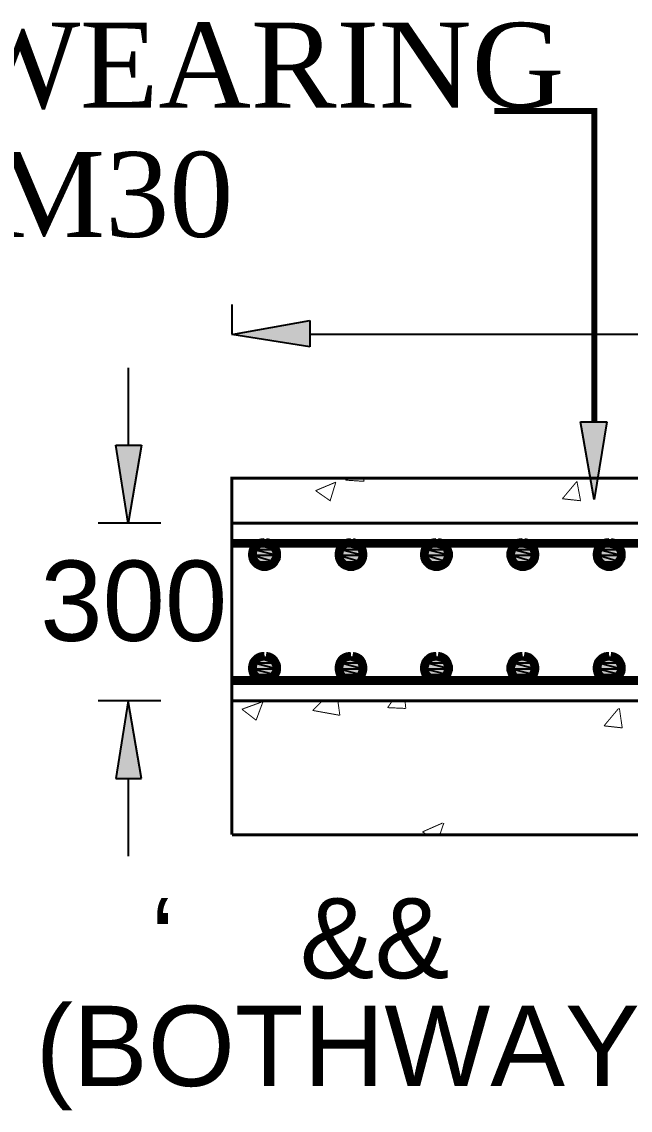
# Model space of a CAD drawing. Header units: millimetres. Extents: x 72 to 769, y 17 to 576.
# Drawn here: x 376.2 to 402.73, y 488.5 to 535.93 of the extents above; entities that cross this region are included whole.
import ezdxf

# ---------------------------------------------------------------- set-up
doc = ezdxf.new("R2010")
doc.units = ezdxf.units.MM
for name, color, linetype in [('H', 7, 'Continuous'), ('P', 7, 'Continuous'), ('T', 7, 'Continuous')]:
    doc.layers.add(name, color=color, linetype=linetype)

msp = doc.modelspace()

# ---------------------------------------------------------------- hatches: boundary and pattern name
at = {"layer": 'H', "linetype": 'Continuous'}
for points in [[(388.761, 521.741), (385.374, 522.288), (388.761, 522.887), (388.761, 521.741)], [(401.161, 515.091), (400.579, 518.478), (401.708, 518.478), (401.161, 515.091)], [(380.841, 514.085), (380.294, 517.472), (381.441, 517.472), (380.841, 514.085)], [(386.521, 513.115), (386.768, 513.186), (387.033, 513.115), (386.521, 513.115)], [(390.243, 513.115), (390.543, 513.186), (390.79, 513.115), (390.243, 513.115)], [(394.018, 513.115), (394.264, 513.186), (394.511, 513.115), (394.018, 513.115)], [(397.775, 513.115), (398.039, 513.186), (398.286, 513.115), (397.775, 513.115)], [(401.549, 513.115), (401.796, 513.186), (402.061, 513.115), (401.549, 513.115)], [(386.221, 512.692), (386.309, 512.939), (387.191, 512.939), (387.279, 512.692), (386.221, 512.692)], [(386.309, 512.392), (386.221, 512.692), (387.279, 512.692), (387.191, 512.392), (386.309, 512.392)], [(386.309, 512.939), (386.521, 513.115), (387.033, 513.115), (387.191, 512.939), (386.309, 512.939)], [(389.996, 512.692), (390.066, 512.939), (390.966, 512.939), (391.054, 512.692), (389.996, 512.692)], [(390.066, 512.392), (389.996, 512.692), (391.054, 512.692), (390.966, 512.392), (390.066, 512.392)], [(390.066, 512.939), (390.243, 513.115), (390.79, 513.115), (390.966, 512.939), (390.066, 512.939)], [(393.753, 512.692), (393.841, 512.939), (394.723, 512.939), (394.811, 512.692), (393.753, 512.692)], [(393.841, 512.392), (393.753, 512.692), (394.811, 512.692), (394.723, 512.392), (393.841, 512.392)], [(393.841, 512.939), (394.018, 513.115), (394.511, 513.115), (394.723, 512.939), (393.841, 512.939)], [(397.528, 512.692), (397.616, 512.939), (398.498, 512.939), (398.533, 512.692), (397.528, 512.692)], [(397.616, 512.392), (397.528, 512.692), (398.533, 512.692), (398.498, 512.392), (397.616, 512.392)], [(397.616, 512.939), (397.775, 513.115), (398.286, 513.115), (398.498, 512.939), (397.616, 512.939)], [(401.285, 512.692), (401.338, 512.939), (402.273, 512.939), (402.308, 512.692), (401.285, 512.692)], [(401.338, 512.392), (401.285, 512.692), (402.308, 512.692), (402.273, 512.392), (401.338, 512.392)], [(401.338, 512.939), (401.549, 513.115), (402.061, 513.115), (402.273, 512.939), (401.338, 512.939)], [(386.768, 512.128), (386.521, 512.216), (386.309, 512.392), (387.033, 512.216), (386.768, 512.128)], [(387.033, 512.216), (386.309, 512.392), (387.191, 512.392), (387.033, 512.216)], [(390.543, 512.128), (390.243, 512.216), (390.066, 512.392), (390.79, 512.216), (390.543, 512.128)], [(390.79, 512.216), (390.066, 512.392), (390.966, 512.392), (390.79, 512.216)], [(394.264, 512.128), (394.018, 512.216), (393.841, 512.392), (394.511, 512.216), (394.264, 512.128)], [(394.511, 512.216), (393.841, 512.392), (394.723, 512.392), (394.511, 512.216)], [(398.039, 512.128), (397.775, 512.216), (397.616, 512.392), (398.286, 512.216), (398.039, 512.128)], [(398.286, 512.216), (397.616, 512.392), (398.498, 512.392), (398.286, 512.216)], [(401.796, 512.128), (401.549, 512.216), (401.338, 512.392), (402.061, 512.216), (401.796, 512.128)], [(402.061, 512.216), (401.338, 512.392), (402.273, 512.392), (402.061, 512.216)], [(386.221, 507.735), (386.309, 507.982), (387.191, 507.982), (387.279, 507.735), (386.221, 507.735)], [(386.309, 507.982), (386.521, 508.194), (387.033, 508.194), (387.191, 507.982), (386.309, 507.982)], [(386.521, 508.194), (386.768, 508.247), (387.033, 508.194), (386.521, 508.194)], [(389.996, 507.735), (390.066, 507.982), (390.966, 507.982), (391.054, 507.735), (389.996, 507.735)], [(390.066, 507.982), (390.243, 508.194), (390.79, 508.194), (390.966, 507.982), (390.066, 507.982)], [(390.243, 508.194), (390.543, 508.247), (390.79, 508.194), (390.243, 508.194)], [(393.753, 507.735), (393.841, 507.982), (394.723, 507.982), (394.811, 507.735), (393.753, 507.735)], [(393.841, 507.982), (394.018, 508.194), (394.511, 508.194), (394.723, 507.982), (393.841, 507.982)], [(394.018, 508.194), (394.264, 508.247), (394.511, 508.194), (394.018, 508.194)], [(397.528, 507.735), (397.616, 507.982), (398.498, 507.982), (398.533, 507.735), (397.528, 507.735)], [(397.616, 507.982), (397.775, 508.194), (398.286, 508.194), (398.498, 507.982), (397.616, 507.982)], [(397.775, 508.194), (398.039, 508.247), (398.286, 508.194), (397.775, 508.194)], [(401.285, 507.735), (401.338, 507.982), (402.273, 507.982), (402.308, 507.735), (401.285, 507.735)], [(401.338, 507.982), (401.549, 508.194), (402.061, 508.194), (402.273, 507.982), (401.338, 507.982)], [(401.549, 508.194), (401.796, 508.247), (402.061, 508.194), (401.549, 508.194)], [(386.309, 507.488), (386.221, 507.735), (387.279, 507.735), (387.191, 507.488), (386.309, 507.488)], [(386.768, 507.224), (386.521, 507.312), (386.309, 507.488), (387.033, 507.312), (386.768, 507.224)], [(387.033, 507.312), (386.309, 507.488), (387.191, 507.488), (387.033, 507.312)], [(390.066, 507.488), (389.996, 507.735), (391.054, 507.735), (390.966, 507.488), (390.066, 507.488)], [(390.543, 507.224), (390.243, 507.312), (390.066, 507.488), (390.79, 507.312), (390.543, 507.224)], [(390.79, 507.312), (390.066, 507.488), (390.966, 507.488), (390.79, 507.312)], [(393.841, 507.488), (393.753, 507.735), (394.811, 507.735), (394.723, 507.488), (393.841, 507.488)], [(394.264, 507.224), (394.018, 507.312), (393.841, 507.488), (394.511, 507.312), (394.264, 507.224)], [(394.511, 507.312), (393.841, 507.488), (394.723, 507.488), (394.511, 507.312)], [(397.616, 507.488), (397.528, 507.735), (398.533, 507.735), (398.498, 507.488), (397.616, 507.488)], [(398.039, 507.224), (397.775, 507.312), (397.616, 507.488), (398.286, 507.312), (398.039, 507.224)], [(398.286, 507.312), (397.616, 507.488), (398.498, 507.488), (398.286, 507.312)], [(401.338, 507.488), (401.285, 507.735), (402.308, 507.735), (402.273, 507.488), (401.338, 507.488)], [(401.796, 507.224), (401.549, 507.312), (401.338, 507.488), (402.061, 507.312), (401.796, 507.224)], [(402.061, 507.312), (401.338, 507.488), (402.273, 507.488), (402.061, 507.312)], [(380.294, 502.955), (380.841, 506.342), (381.441, 502.955), (380.294, 502.955)]]:
    msp.add_hatch(color=256, dxfattribs=at).paths.add_polyline_path(points)

# ---------------------------------------------------------------- linework, layer by layer
at = {"layer": 'P'}
for points, const_width in [([(401.161, 518.495), (401.161, 532.042), (396.804, 532.042)], 0.254), ([(385.357, 522.305), (385.357, 523.61)], 0.085), ([(388.761, 522.305), (424.445, 522.305)], 0.085), ([(380.841, 517.472), (380.841, 520.859)], 0.085), ([(475.615, 516.043), (385.357, 516.043), (385.357, 500.503)], 0.127), ([(390.313, 515.955), (390.402, 516.043)], 0.042), ([(391.125, 515.902), (391.089, 516.043)], 0.042), ([(389.008, 515.497), (389.89, 515.867)], 0.042), ([(389.008, 515.497), (389.643, 515.056), (389.89, 515.867)], 0.042), ([(390.313, 515.955), (391.125, 515.902)], 0.042), ([(399.768, 515.144), (400.403, 515.902)], 0.042), ([(400.562, 515.056), (400.403, 515.902)], 0.042), ([(399.768, 515.144), (400.562, 515.056)], 0.042), ([(382.27, 514.085), (379.518, 514.085)], 0.085), ([(475.615, 514.085), (385.357, 514.085)], 0.127), ([(474.31, 513.203), (385.357, 513.203)], 0.381), ([(386.786, 513.239), (386.627, 513.221), (386.539, 513.186), (386.45, 513.115), (386.38, 513.045), (386.309, 512.974), (386.274, 512.868), (386.256, 512.763), (386.256, 512.657), (386.274, 512.551), (386.309, 512.463), (386.38, 512.374), (386.45, 512.304), (386.539, 512.251), (386.627, 512.216), (386.733, 512.18), (386.838, 512.18), (386.944, 512.216), (387.033, 512.251), (387.121, 512.304), (387.191, 512.374), (387.244, 512.463), (387.297, 512.551), (387.315, 512.657), (387.315, 512.763), (387.297, 512.868), (387.244, 512.974), (387.191, 513.045), (387.121, 513.115), (387.033, 513.186), (386.944, 513.221), (386.838, 513.239)], 0.381), ([(390.56, 513.239), (390.402, 513.221), (390.296, 513.186), (390.208, 513.115), (390.137, 513.045), (390.084, 512.974), (390.049, 512.868), (390.031, 512.763), (390.031, 512.657), (390.049, 512.551), (390.084, 512.463), (390.137, 512.374), (390.208, 512.304), (390.296, 512.251), (390.402, 512.216), (390.49, 512.18), (390.613, 512.18), (390.701, 512.216), (390.807, 512.251), (390.895, 512.304), (390.966, 512.374), (391.019, 512.463), (391.054, 512.551), (391.072, 512.657), (391.072, 512.763), (391.054, 512.868), (391.019, 512.974), (390.966, 513.045), (390.895, 513.115), (390.807, 513.186), (390.701, 513.221), (390.613, 513.239)], 0.381), ([(394.282, 513.239), (394.123, 513.221), (394.018, 513.186), (393.947, 513.115), (393.876, 513.045), (393.806, 512.974), (393.771, 512.868), (393.753, 512.763), (393.753, 512.657), (393.771, 512.551), (393.806, 512.463), (393.876, 512.374), (393.947, 512.304), (394.018, 512.251), (394.123, 512.216), (394.229, 512.18), (394.335, 512.18), (394.441, 512.216), (394.529, 512.251), (394.617, 512.304), (394.688, 512.374), (394.741, 512.463), (394.776, 512.551), (394.811, 512.657), (394.811, 512.763), (394.776, 512.868), (394.741, 512.974), (394.688, 513.045), (394.617, 513.115), (394.529, 513.186), (394.441, 513.221), (394.335, 513.239)], 0.381), ([(398.039, 513.239), (397.88, 513.221), (397.792, 513.186), (397.704, 513.115), (397.633, 513.045), (397.581, 512.974), (397.545, 512.868), (397.51, 512.763), (397.51, 512.657), (397.545, 512.551), (397.581, 512.463), (397.633, 512.374), (397.704, 512.304), (397.792, 512.251), (397.88, 512.216), (397.986, 512.18), (398.092, 512.18), (398.198, 512.216), (398.304, 512.251), (398.374, 512.304), (398.445, 512.374), (398.515, 512.463), (398.551, 512.551), (398.568, 512.657), (398.568, 512.763), (398.551, 512.868), (398.515, 512.974), (398.445, 513.045), (398.374, 513.115), (398.304, 513.186), (398.198, 513.221), (398.092, 513.239)], 0.381), ([(401.814, 513.239), (401.655, 513.221), (401.567, 513.186), (401.479, 513.115), (401.408, 513.045), (401.338, 512.974), (401.302, 512.868), (401.285, 512.763), (401.285, 512.657), (401.302, 512.551), (401.338, 512.463), (401.408, 512.374), (401.479, 512.304), (401.567, 512.251), (401.655, 512.216), (401.761, 512.18), (401.867, 512.18), (401.973, 512.216), (402.061, 512.251), (402.149, 512.304), (402.22, 512.374), (402.273, 512.463), (402.325, 512.551), (402.343, 512.657), (402.343, 512.763), (402.325, 512.868), (402.273, 512.974), (402.22, 513.045), (402.149, 513.115), (402.061, 513.186), (401.973, 513.221), (401.867, 513.239)], 0.381), ([(386.786, 508.282), (386.627, 508.265), (386.539, 508.229), (386.45, 508.176), (386.38, 508.106), (386.309, 508.018), (386.274, 507.912), (386.256, 507.824), (386.256, 507.7), (386.274, 507.612), (386.309, 507.506), (386.38, 507.418), (386.45, 507.347), (386.539, 507.294), (386.627, 507.259), (386.733, 507.242), (386.838, 507.242), (386.944, 507.259), (387.033, 507.294), (387.121, 507.347), (387.191, 507.418), (387.244, 507.506), (387.297, 507.612), (387.315, 507.7), (387.315, 507.824), (387.297, 507.912), (387.244, 508.018), (387.191, 508.106), (387.121, 508.176), (387.033, 508.229), (386.944, 508.265), (386.838, 508.282)], 0.381), ([(390.56, 508.282), (390.402, 508.265), (390.296, 508.229), (390.208, 508.176), (390.137, 508.106), (390.084, 508.018), (390.049, 507.912), (390.031, 507.824), (390.031, 507.7), (390.049, 507.612), (390.084, 507.506), (390.137, 507.418), (390.208, 507.347), (390.296, 507.294), (390.402, 507.259), (390.49, 507.242), (390.613, 507.242), (390.701, 507.259), (390.807, 507.294), (390.895, 507.347), (390.966, 507.418), (391.019, 507.506), (391.054, 507.612), (391.072, 507.7), (391.072, 507.824), (391.054, 507.912), (391.019, 508.018), (390.966, 508.106), (390.895, 508.176), (390.807, 508.229), (390.701, 508.265), (390.613, 508.282)], 0.381), ([(394.282, 508.282), (394.123, 508.265), (394.018, 508.229), (393.947, 508.176), (393.876, 508.106), (393.806, 508.018), (393.771, 507.912), (393.753, 507.824), (393.753, 507.7), (393.771, 507.612), (393.806, 507.506), (393.876, 507.418), (393.947, 507.347), (394.018, 507.294), (394.123, 507.259), (394.229, 507.242), (394.335, 507.242), (394.441, 507.259), (394.529, 507.294), (394.617, 507.347), (394.688, 507.418), (394.741, 507.506), (394.776, 507.612), (394.811, 507.7), (394.811, 507.824), (394.776, 507.912), (394.741, 508.018), (394.688, 508.106), (394.617, 508.176), (394.529, 508.229), (394.441, 508.265), (394.335, 508.282)], 0.381), ([(398.039, 508.282), (397.88, 508.265), (397.792, 508.229), (397.704, 508.176), (397.633, 508.106), (397.581, 508.018), (397.545, 507.912), (397.51, 507.824), (397.51, 507.7), (397.545, 507.612), (397.581, 507.506), (397.633, 507.418), (397.704, 507.347), (397.792, 507.294), (397.88, 507.259), (397.986, 507.242), (398.092, 507.242), (398.198, 507.259), (398.304, 507.294), (398.374, 507.347), (398.445, 507.418), (398.515, 507.506), (398.551, 507.612), (398.568, 507.7), (398.568, 507.824), (398.551, 507.912), (398.515, 508.018), (398.445, 508.106), (398.374, 508.176), (398.304, 508.229), (398.198, 508.265), (398.092, 508.282)], 0.381), ([(401.814, 508.282), (401.655, 508.265), (401.567, 508.229), (401.479, 508.176), (401.408, 508.106), (401.338, 508.018), (401.302, 507.912), (401.285, 507.824), (401.285, 507.7), (401.302, 507.612), (401.338, 507.506), (401.408, 507.418), (401.479, 507.347), (401.567, 507.294), (401.655, 507.259), (401.761, 507.242), (401.867, 507.242), (401.973, 507.259), (402.061, 507.294), (402.149, 507.347), (402.22, 507.418), (402.273, 507.506), (402.325, 507.612), (402.343, 507.7), (402.343, 507.824), (402.325, 507.912), (402.273, 508.018), (402.22, 508.106), (402.149, 508.176), (402.061, 508.229), (401.973, 508.265), (401.867, 508.282)], 0.381), ([(474.31, 507.224), (385.357, 507.224)], 0.381), ([(382.27, 506.342), (379.518, 506.342)], 0.085), ([(475.615, 506.342), (385.357, 506.342)], 0.127), ([(385.798, 505.972), (386.715, 506.307)], 0.042), ([(386.415, 505.495), (386.715, 506.307)], 0.042), ([(388.885, 505.919), (389.308, 506.342)], 0.042), ([(390.066, 505.707), (389.978, 506.342)], 0.042), ([(392.148, 506.042), (392.359, 506.342)], 0.042), ([(392.148, 506.042), (392.942, 506.007)], 0.042), ([(392.942, 506.007), (392.906, 506.342)], 0.042), ([(385.798, 505.972), (386.415, 505.495)], 0.042), ([(388.885, 505.919), (390.066, 505.707)], 0.042), ([(401.585, 505.248), (402.22, 506.007)], 0.042), ([(402.378, 505.16), (402.255, 506.007)], 0.042), ([(401.585, 505.248), (402.378, 505.16)], 0.042), ([(380.841, 502.955), (380.841, 499.569)], 0.085), ([(393.665, 500.627), (394.547, 501.015)], 0.042), ([(394.423, 500.503), (394.6, 501.015)], 0.042), ([(465.755, 500.503), (385.357, 500.503)], 0.127), ([(393.665, 500.627), (393.876, 500.503)], 0.042)]:
    msp.add_lwpolyline(points, dxfattribs=dict(at, const_width=const_width))
for points in [[(385.357, 522.305), (388.761, 522.905)], [(388.761, 522.905), (388.761, 521.758)], [(388.761, 521.758), (385.357, 522.305)], [(401.161, 515.108), (400.562, 518.495)], [(400.562, 518.495), (401.708, 518.495)], [(401.708, 518.495), (401.161, 515.108)], [(380.294, 517.472), (381.423, 517.472)], [(380.841, 514.085), (380.294, 517.472)], [(381.423, 517.472), (380.841, 514.085)], [(386.768, 513.203), (386.503, 513.115)], [(387.015, 513.115), (386.768, 513.203)], [(390.525, 513.203), (390.243, 513.115)], [(390.79, 513.115), (390.525, 513.203)], [(394.264, 513.203), (394, 513.115)], [(394.511, 513.115), (394.264, 513.203)], [(398.022, 513.203), (397.775, 513.115)], [(398.286, 513.115), (398.022, 513.203)], [(401.796, 513.203), (401.532, 513.115)], [(402.043, 513.115), (401.796, 513.203)], [(386.292, 512.939), (386.221, 512.692)], [(386.221, 512.692), (387.279, 512.692)], [(387.191, 512.392), (386.221, 512.692)], [(386.221, 512.692), (386.292, 512.392)], [(387.191, 512.392), (386.221, 512.692)], [(386.221, 512.692), (387.279, 512.692)], [(386.503, 513.115), (386.292, 512.939)], [(386.292, 512.939), (387.191, 512.939)], [(387.279, 512.692), (386.292, 512.939)], [(387.279, 512.692), (386.292, 512.939)], [(386.292, 512.939), (387.191, 512.939)], [(386.503, 513.115), (387.015, 513.115)], [(387.191, 512.939), (386.503, 513.115)], [(387.191, 512.939), (386.503, 513.115)], [(386.503, 513.115), (387.015, 513.115)], [(387.015, 513.115), (387.191, 512.939)], [(387.191, 512.939), (387.279, 512.692)], [(387.279, 512.692), (387.191, 512.392)], [(390.066, 512.939), (389.978, 512.692)], [(389.978, 512.692), (391.037, 512.692)], [(390.948, 512.392), (389.978, 512.692)], [(389.978, 512.692), (390.066, 512.392)], [(390.948, 512.392), (389.978, 512.692)], [(389.978, 512.692), (391.037, 512.692)], [(390.243, 513.115), (390.066, 512.939)], [(390.066, 512.939), (390.948, 512.939)], [(391.037, 512.692), (390.066, 512.939)], [(391.037, 512.692), (390.066, 512.939)], [(390.066, 512.939), (390.948, 512.939)], [(390.243, 513.115), (390.79, 513.115)], [(390.948, 512.939), (390.243, 513.115)], [(390.948, 512.939), (390.243, 513.115)], [(390.243, 513.115), (390.79, 513.115)], [(390.79, 513.115), (390.948, 512.939)], [(390.948, 512.939), (391.037, 512.692)], [(391.037, 512.692), (390.948, 512.392)], [(393.823, 512.939), (393.753, 512.692)], [(393.753, 512.692), (394.811, 512.692)], [(394.723, 512.392), (393.753, 512.692)], [(393.753, 512.692), (393.823, 512.392)], [(394.723, 512.392), (393.753, 512.692)], [(393.753, 512.692), (394.811, 512.692)], [(394, 513.115), (393.823, 512.939)], [(393.823, 512.939), (394.723, 512.939)], [(394.811, 512.692), (393.823, 512.939)], [(394.811, 512.692), (393.823, 512.939)], [(393.823, 512.939), (394.723, 512.939)], [(394, 513.115), (394.511, 513.115)], [(394.723, 512.939), (394, 513.115)], [(394.723, 512.939), (394, 513.115)], [(394, 513.115), (394.511, 513.115)], [(394.511, 513.115), (394.723, 512.939)], [(394.723, 512.939), (394.811, 512.692)], [(394.811, 512.692), (394.723, 512.392)], [(397.598, 512.939), (397.51, 512.692)], [(397.51, 512.692), (398.533, 512.692)], [(398.498, 512.392), (397.51, 512.692)], [(397.51, 512.692), (397.598, 512.392)], [(398.498, 512.392), (397.51, 512.692)], [(397.51, 512.692), (398.533, 512.692)], [(397.775, 513.115), (397.598, 512.939)], [(397.598, 512.939), (398.498, 512.939)], [(398.533, 512.692), (397.598, 512.939)], [(398.533, 512.692), (397.598, 512.939)], [(397.598, 512.939), (398.498, 512.939)], [(397.775, 513.115), (398.286, 513.115)], [(398.498, 512.939), (397.775, 513.115)], [(398.498, 512.939), (397.775, 513.115)], [(397.775, 513.115), (398.286, 513.115)], [(398.286, 513.115), (398.498, 512.939)], [(398.498, 512.939), (398.533, 512.692)], [(398.533, 512.692), (398.498, 512.392)], [(401.32, 512.939), (401.285, 512.692)], [(401.285, 512.692), (402.29, 512.692)], [(402.255, 512.392), (401.285, 512.692)], [(401.285, 512.692), (401.32, 512.392)], [(402.255, 512.392), (401.285, 512.692)], [(401.285, 512.692), (402.29, 512.692)], [(401.532, 513.115), (401.32, 512.939)], [(401.32, 512.939), (402.255, 512.939)], [(402.29, 512.692), (401.32, 512.939)], [(402.29, 512.692), (401.32, 512.939)], [(401.32, 512.939), (402.255, 512.939)], [(401.532, 513.115), (402.043, 513.115)], [(402.255, 512.939), (401.532, 513.115)], [(402.255, 512.939), (401.532, 513.115)], [(401.532, 513.115), (402.043, 513.115)], [(402.043, 513.115), (402.255, 512.939)], [(402.255, 512.939), (402.29, 512.692)], [(402.29, 512.692), (402.255, 512.392)], [(386.292, 512.392), (387.191, 512.392)], [(386.292, 512.392), (386.503, 512.233)], [(387.015, 512.233), (386.292, 512.392)], [(386.292, 512.392), (387.191, 512.392)], [(387.015, 512.233), (386.292, 512.392)], [(386.503, 512.233), (387.015, 512.233)], [(386.503, 512.233), (387.015, 512.233)], [(386.768, 512.145), (386.503, 512.233)], [(387.015, 512.233), (386.768, 512.145)], [(387.191, 512.392), (387.015, 512.233)], [(390.066, 512.392), (390.948, 512.392)], [(390.066, 512.392), (390.243, 512.233)], [(390.79, 512.233), (390.066, 512.392)], [(390.066, 512.392), (390.948, 512.392)], [(390.79, 512.233), (390.066, 512.392)], [(390.243, 512.233), (390.79, 512.233)], [(390.243, 512.233), (390.79, 512.233)], [(390.525, 512.145), (390.243, 512.233)], [(390.79, 512.233), (390.525, 512.145)], [(390.948, 512.392), (390.79, 512.233)], [(393.823, 512.392), (394.723, 512.392)], [(393.823, 512.392), (394, 512.233)], [(394.511, 512.233), (393.823, 512.392)], [(393.823, 512.392), (394.723, 512.392)], [(394.511, 512.233), (393.823, 512.392)], [(394, 512.233), (394.511, 512.233)], [(394, 512.233), (394.511, 512.233)], [(394.264, 512.145), (394, 512.233)], [(394.511, 512.233), (394.264, 512.145)], [(394.723, 512.392), (394.511, 512.233)], [(397.598, 512.392), (398.498, 512.392)], [(397.598, 512.392), (397.775, 512.233)], [(398.286, 512.233), (397.598, 512.392)], [(397.598, 512.392), (398.498, 512.392)], [(398.286, 512.233), (397.598, 512.392)], [(397.775, 512.233), (398.286, 512.233)], [(397.775, 512.233), (398.286, 512.233)], [(398.022, 512.145), (397.775, 512.233)], [(398.286, 512.233), (398.022, 512.145)], [(398.498, 512.392), (398.286, 512.233)], [(401.32, 512.392), (402.255, 512.392)], [(401.32, 512.392), (401.532, 512.233)], [(402.043, 512.233), (401.32, 512.392)], [(401.32, 512.392), (402.255, 512.392)], [(402.043, 512.233), (401.32, 512.392)], [(401.532, 512.233), (402.043, 512.233)], [(401.532, 512.233), (402.043, 512.233)], [(401.796, 512.145), (401.532, 512.233)], [(402.043, 512.233), (401.796, 512.145)], [(402.255, 512.392), (402.043, 512.233)], [(386.292, 508), (386.221, 507.735)], [(386.503, 508.212), (386.292, 508)], [(386.292, 508), (387.191, 508)], [(387.279, 507.735), (386.292, 508)], [(387.279, 507.735), (386.292, 508)], [(386.292, 508), (387.191, 508)], [(386.768, 508.247), (386.503, 508.212)], [(386.503, 508.212), (387.015, 508.212)], [(387.191, 508), (386.503, 508.212)], [(387.191, 508), (386.503, 508.212)], [(386.503, 508.212), (387.015, 508.212)], [(387.015, 508.212), (386.768, 508.247)], [(387.015, 508.212), (387.191, 508)], [(387.191, 508), (387.279, 507.735)], [(390.066, 508), (389.978, 507.735)], [(390.243, 508.212), (390.066, 508)], [(390.066, 508), (390.948, 508)], [(391.037, 507.735), (390.066, 508)], [(391.037, 507.735), (390.066, 508)], [(390.066, 508), (390.948, 508)], [(390.525, 508.247), (390.243, 508.212)], [(390.243, 508.212), (390.79, 508.212)], [(390.948, 508), (390.243, 508.212)], [(390.948, 508), (390.243, 508.212)], [(390.243, 508.212), (390.79, 508.212)], [(390.79, 508.212), (390.525, 508.247)], [(390.79, 508.212), (390.948, 508)], [(390.948, 508), (391.037, 507.735)], [(393.823, 508), (393.753, 507.735)], [(394, 508.212), (393.823, 508)], [(393.823, 508), (394.723, 508)], [(394.811, 507.735), (393.823, 508)], [(394.811, 507.735), (393.823, 508)], [(393.823, 508), (394.723, 508)], [(394.264, 508.247), (394, 508.212)], [(394, 508.212), (394.511, 508.212)], [(394.723, 508), (394, 508.212)], [(394.723, 508), (394, 508.212)], [(394, 508.212), (394.511, 508.212)], [(394.511, 508.212), (394.264, 508.247)], [(394.511, 508.212), (394.723, 508)], [(394.723, 508), (394.811, 507.735)], [(397.598, 508), (397.51, 507.735)], [(397.775, 508.212), (397.598, 508)], [(397.598, 508), (398.498, 508)], [(398.533, 507.735), (397.598, 508)], [(398.533, 507.735), (397.598, 508)], [(397.598, 508), (398.498, 508)], [(398.022, 508.247), (397.775, 508.212)], [(397.775, 508.212), (398.286, 508.212)], [(398.498, 508), (397.775, 508.212)], [(398.498, 508), (397.775, 508.212)], [(397.775, 508.212), (398.286, 508.212)], [(398.286, 508.212), (398.022, 508.247)], [(398.286, 508.212), (398.498, 508)], [(398.498, 508), (398.533, 507.735)], [(401.32, 508), (401.285, 507.735)], [(401.532, 508.212), (401.32, 508)], [(401.32, 508), (402.255, 508)], [(402.29, 507.735), (401.32, 508)], [(402.29, 507.735), (401.32, 508)], [(401.32, 508), (402.255, 508)], [(401.796, 508.247), (401.532, 508.212)], [(401.532, 508.212), (402.043, 508.212)], [(402.255, 508), (401.532, 508.212)], [(402.255, 508), (401.532, 508.212)], [(401.532, 508.212), (402.043, 508.212)], [(402.043, 508.212), (401.796, 508.247)], [(402.043, 508.212), (402.255, 508)], [(402.255, 508), (402.29, 507.735)], [(386.221, 507.735), (387.279, 507.735)], [(387.191, 507.488), (386.221, 507.735)], [(386.221, 507.735), (386.292, 507.488)], [(387.191, 507.488), (386.221, 507.735)], [(386.221, 507.735), (387.279, 507.735)], [(386.292, 507.488), (387.191, 507.488)], [(386.292, 507.488), (386.503, 507.312)], [(387.015, 507.312), (386.292, 507.488)], [(386.292, 507.488), (387.191, 507.488)], [(387.015, 507.312), (386.292, 507.488)], [(387.191, 507.488), (387.015, 507.312)], [(387.279, 507.735), (387.191, 507.488)], [(389.978, 507.735), (391.037, 507.735)], [(390.948, 507.488), (389.978, 507.735)], [(389.978, 507.735), (390.066, 507.488)], [(390.948, 507.488), (389.978, 507.735)], [(389.978, 507.735), (391.037, 507.735)], [(390.066, 507.488), (390.948, 507.488)], [(390.066, 507.488), (390.243, 507.312)], [(390.79, 507.312), (390.066, 507.488)], [(390.066, 507.488), (390.948, 507.488)], [(390.79, 507.312), (390.066, 507.488)], [(390.948, 507.488), (390.79, 507.312)], [(391.037, 507.735), (390.948, 507.488)], [(393.753, 507.735), (394.811, 507.735)], [(394.723, 507.488), (393.753, 507.735)], [(393.753, 507.735), (393.823, 507.488)], [(394.723, 507.488), (393.753, 507.735)], [(393.753, 507.735), (394.811, 507.735)], [(393.823, 507.488), (394.723, 507.488)], [(393.823, 507.488), (394, 507.312)], [(394.511, 507.312), (393.823, 507.488)], [(393.823, 507.488), (394.723, 507.488)], [(394.511, 507.312), (393.823, 507.488)], [(394.723, 507.488), (394.511, 507.312)], [(394.811, 507.735), (394.723, 507.488)], [(397.51, 507.735), (398.533, 507.735)], [(398.498, 507.488), (397.51, 507.735)], [(397.51, 507.735), (397.598, 507.488)], [(398.498, 507.488), (397.51, 507.735)], [(397.51, 507.735), (398.533, 507.735)], [(397.598, 507.488), (398.498, 507.488)], [(397.598, 507.488), (397.775, 507.312)], [(398.286, 507.312), (397.598, 507.488)], [(397.598, 507.488), (398.498, 507.488)], [(398.286, 507.312), (397.598, 507.488)], [(398.498, 507.488), (398.286, 507.312)], [(398.533, 507.735), (398.498, 507.488)], [(401.285, 507.735), (402.29, 507.735)], [(402.255, 507.488), (401.285, 507.735)], [(401.285, 507.735), (401.32, 507.488)], [(402.255, 507.488), (401.285, 507.735)], [(401.285, 507.735), (402.29, 507.735)], [(401.32, 507.488), (402.255, 507.488)], [(401.32, 507.488), (401.532, 507.312)], [(402.043, 507.312), (401.32, 507.488)], [(401.32, 507.488), (402.255, 507.488)], [(402.043, 507.312), (401.32, 507.488)], [(402.255, 507.488), (402.043, 507.312)], [(402.29, 507.735), (402.255, 507.488)], [(386.503, 507.312), (387.015, 507.312)], [(386.503, 507.312), (387.015, 507.312)], [(386.768, 507.224), (386.503, 507.312)], [(387.015, 507.312), (386.768, 507.224)], [(390.243, 507.312), (390.79, 507.312)], [(390.243, 507.312), (390.79, 507.312)], [(390.525, 507.224), (390.243, 507.312)], [(390.79, 507.312), (390.525, 507.224)], [(394, 507.312), (394.511, 507.312)], [(394, 507.312), (394.511, 507.312)], [(394.264, 507.224), (394, 507.312)], [(394.511, 507.312), (394.264, 507.224)], [(397.775, 507.312), (398.286, 507.312)], [(397.775, 507.312), (398.286, 507.312)], [(398.022, 507.224), (397.775, 507.312)], [(398.286, 507.312), (398.022, 507.224)], [(401.532, 507.312), (402.043, 507.312)], [(401.532, 507.312), (402.043, 507.312)], [(401.796, 507.224), (401.532, 507.312)], [(402.043, 507.312), (401.796, 507.224)], [(380.841, 506.342), (380.294, 502.955)], [(381.423, 502.955), (380.841, 506.342)], [(380.294, 502.955), (381.423, 502.955)]]:
    msp.add_lwpolyline(points, dxfattribs=at)

# ---------------------------------------------------------------- texts
at = {"layer": 'T', "attachment_point": 7}
for s, insert, char_height in [('{\\fTimes New Roman|b0|i0|c0|p18;75mmTHK.WEARING}', (346.3, 532.1), 3.7), ('{\\fTimes New Roman|b0|i0|c0|p18;COATINCCM30}', (346.3, 526.5), 3.7), ('{\\fArial|b0|i0|c0|p18;300}', (377, 508.9), 3.5), ('{\\fArial|b0|i0|c0|p18;‘    &&}', (381.8, 494.2), 3.5), ('{\\fArial|b0|i0|c0|p18;(BOTHWAYS)}', (376.8, 488.5), 3.5)]:
    msp.add_mtext(s, dxfattribs=dict(at, insert=insert, char_height=char_height))

doc.saveas('drawing.dxf')
